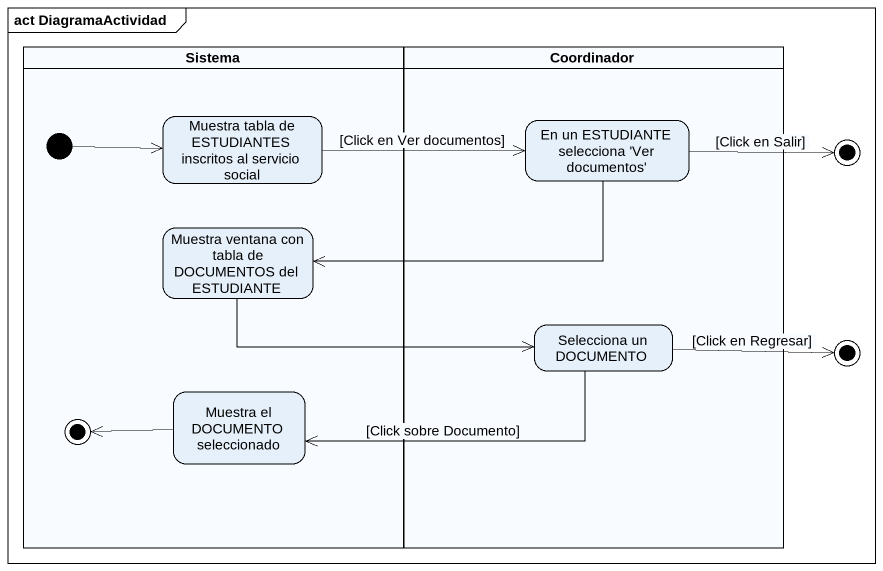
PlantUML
@startuml
mainframe act DiagramaActividad
hide empty description
state Sistema <<partition>> {
  state "Muestra tabla de ESTUDIANTES inscritos al servicio social" as Muestra_tabla_de
  state "Muestra ventana con tabla de DOCUMENTOS del ESTUDIANTE" as Muestra_ventana_con_tabla
  state "Muestra el DOCUMENTO seleccionado" as Muestra_el_DOCUMENTO
  [*] -right-> Muestra_tabla_de
  Muestra_el_DOCUMENTO -left-> [*]
}
state Coordinador <<partition>> {
  state "En un ESTUDIANTE selecciona 'Ver documentos'" as En_un_ESTUDIANTE_selecciona
  state "Selecciona un DOCUMENTO" as Selecciona_un_DOCUMENTO
}
state final1 <<end>>
state final2 <<end>>
Muestra_tabla_de -right-> En_un_ESTUDIANTE_selecciona : [Click en Ver documentos]
En_un_ESTUDIANTE_selecciona -right-> final1 : [Click en Salir]
En_un_ESTUDIANTE_selecciona -left-> Muestra_ventana_con_tabla
Muestra_ventana_con_tabla -right-> Selecciona_un_DOCUMENTO
Selecciona_un_DOCUMENTO -right-> final2 : [Click en Regresar]
Selecciona_un_DOCUMENTO -left-> Muestra_el_DOCUMENTO : [Click sobre Documento]
@enduml
